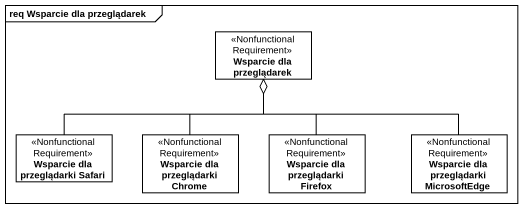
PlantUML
@startuml
mainframe req Wsparcie dla przeglądarek
hide circle
hide empty members
class "Wsparcie dla przeglądarek" as Wsparcie_dla_przeglądarek <<NonfunctionalRequirement>>
class "Wsparcie dla przeglądarki Safari" as Wsparcie_dla_przeglądarki <<NonfunctionalRequirement>>
class "Wsparcie dla przeglądarki Chrome" as Wsparcie_dla_przeglądarki_2 <<NonfunctionalRequirement>>
class "Wsparcie dla przeglądarki Firefox" as Wsparcie_dla_przeglądarki_3 <<NonfunctionalRequirement>>
class "Wsparcie dla przeglądarki MicrosoftEdge" as Wsparcie_dla_przeglądarki_4 <<NonfunctionalRequirement>>
Wsparcie_dla_przeglądarki -right-o Wsparcie_dla_przeglądarek
Wsparcie_dla_przeglądarki_2 -up-o Wsparcie_dla_przeglądarek
Wsparcie_dla_przeglądarki_3 -up-o Wsparcie_dla_przeglądarek
Wsparcie_dla_przeglądarki_4 -left-o Wsparcie_dla_przeglądarek
@enduml
